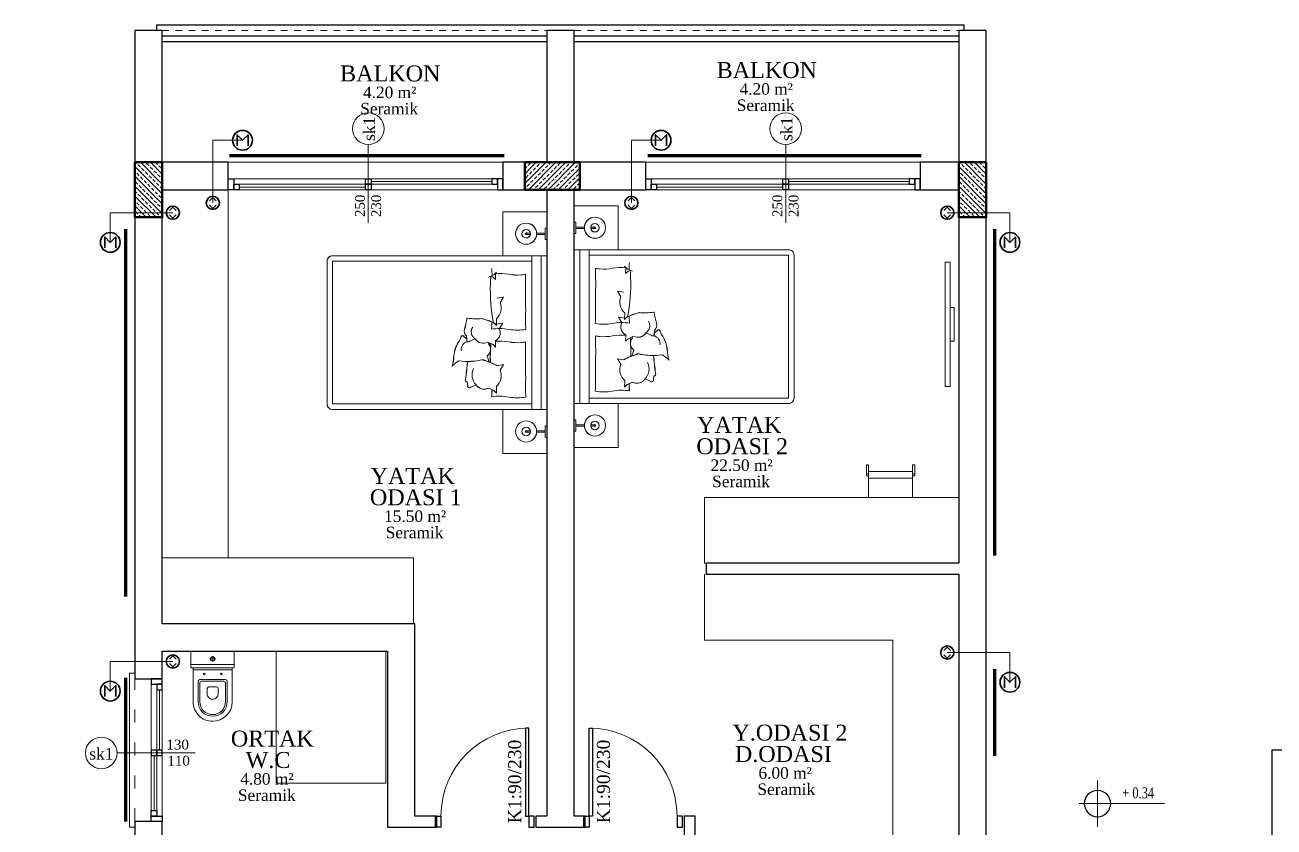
# Model space of a CAD drawing. Header units: centimetres. Extents: x 104975 to 122481, y -80380 to -76628.
# Drawn here: x 120426 to 121563, y -78575 to -77845 of the extents above; entities that cross this region are included whole.
import ezdxf
from ezdxf.enums import TextEntityAlignment as Align

# ---------------------------------------------------------------- set-up
doc = ezdxf.new("R2010")
doc.units = ezdxf.units.CM
doc.linetypes.add('ACAD_ISO03W100', pattern=[30, 12, -18])
doc.linetypes.add('KAPI ACILIS', pattern=[12, 6, -6])
for name, color, linetype, lineweight in [('000 DUVAR UPDATED', 30, 'Continuous', 35), ('00_DUVAR', 150, 'Continuous', 30), ('00_tefriş', 253, 'Continuous', 9), ('02 MERDIVEN IZDUSUM', 50, 'Continuous', 20), ('02 MERDIVEN KORKULUK', 30, 'Continuous', 25), ('02 MERDIVEN PLAN', 90, 'Continuous', 25), ('04 KA TAG', 171, 'Continuous', 18), ('04 PEN TAG', 71, 'Continuous', 18), ('04 pencere cam', 4, 'Continuous', 18), ('04 PENCERE DENIZLIK', 190, 'Continuous', 18), ('04 pencere kasa', 3, 'Continuous', 25), ('04 pencere plan', 2, 'Continuous', 18), ('7-Yazı-Ölçü(0.18)', 7, 'Continuous', 18), ('COLUMN4', 3, 'Continuous', 50), ('D_DOL', 42, 'Continuous', 15), ('OL', 30, 'Continuous', 15), ('tarama', 2, 'Continuous', 18), ('TEFRIS', 21, 'Continuous', 5), ('VK_PANJUR', 40, 'Continuous', 35), ('VK_PANJUR_HATTI', 40, 'Continuous', 18), ('YAZI', 7, 'Continuous', 20)]:
    doc.layers.add(name, color=color, linetype=linetype, lineweight=lineweight)
doc.layers.add('PL', color=1, linetype='Continuous')
doc.styles.get("Standard").update_dxf_attribs({"font": 'times.ttf'})

# ---------------------------------------------------------------- blocks, each defined once
blk = doc.blocks.new('oda ismi-flat-1-flat-2-flat-1')
at = {"layer": 'YAZI'}
for tag, height, p in [('ODAISMI', 25.9, (32.8, 3.2)), ('ODAISMI', 25.9, (32.8, -31.5)), ('METREKARE', 18.7, (32.6, -58.7)), ('MALZEME', 18.7, (34.4, -85.1))]:
    blk.add_attdef(tag, text='', height=height, dxfattribs=at).set_placement(p, align=Align.CENTER)
blk = doc.blocks.new('wc')
at = {"layer": '00_tefriş', "lineweight": 5}
for p, q in [((-56532.5, -36762.4), (-56532.5, -36801.9)), ((-56517.4, -36763.4), (-56517.4, -36800.9)), ((-56517.4, -36764.3), (-56486.6, -36764.3)), ((-56515.6, -36764.3), (-56515.6, -36799.8)), ((-56486.6, -36768.8), (-56505.3, -36768.9)), ((-56525.6, -36784.6), (-56525.6, -36779.6)), ((-56506.8, -36782.1), (-56506.8, -36770.4)), ((-56505.3, -36782.1), (-56505.3, -36771.9)), ((-56486.6, -36770.3), (-56503.8, -36770.4)), ((-56500.1, -36782.1), (-56500.1, -36778.6)), ((-56498.6, -36777.1), (-56493.9, -36777.1)), ((-56528.1, -36782.1), (-56523.1, -36782.1)), ((-56506.8, -36782.1), (-56506.8, -36793.8)), ((-56505.3, -36782.1), (-56505.3, -36792.3)), ((-56500.1, -36782.1), (-56500.1, -36785.6)), ((-56498.6, -36787.1), (-56493.9, -36787.1)), ((-56488.9, -36782.1), (-56488.9, -36782.1)), ((-56468.9, -36782.1), (-56468.9, -36782.1)), ((-56517.4, -36799.8), (-56486.6, -36799.8)), ((-56486.6, -36795.3), (-56505.3, -36795.3)), ((-56486.6, -36793.8), (-56503.8, -36793.8))]:
    blk.add_line(p, q, dxfattribs=at)
for points in [[(-56532.5, -36762.4), (-56520.4, -36762.4), (-56520.4, -36801.9), (-56532.5, -36801.9)], [(-56520.4, -36762.4), (-56518.4, -36762.4)], [(-56518.4, -36801.9), (-56520.4, -36801.9)]]:
    blk.add_lwpolyline(points, dxfattribs=at)
for centre, radius in [((-56525.6, -36782.1), 2), ((-56511.9, -36774.3), 0.75), ((-56511.9, -36789.8), 0.75)]:
    blk.add_circle(centre, radius, dxfattribs=at)
for centre, radius, start, end in [((-56518.4, -36763.4), 1, 0, 90), ((-56505.3, -36770.4), 1.5, 90.0318, 180), ((-56486.6, -36782.1), 17.8, 0, 90), ((-56486.6, -36782.1), 13.2, 44.9852, 90.0601), ((-56503.8, -36771.9), 1.5, 90.0318, 180), ((-56498.6, -36778.6), 1.5, 90, 180), ((-56493.9, -36782.1), 5, 0, 90), ((-56486.6, -36782.1), 11.7, 44.9852, 90.0601), ((-56486.6, -36782.1), 11.7, 359.9386, 44.9852), ((-56486.6, -36782.1), 13.2, 359.9386, 44.9852), ((-56498.6, -36785.6), 1.5, 180, 270), ((-56493.9, -36782.1), 5, 270, 0), ((-56486.6, -36782.1), 17.8, 270, 0), ((-56486.6, -36782.1), 11.7, 269.9399, 315.0148), ((-56486.6, -36782.1), 13.2, 269.9399, 315.0148), ((-56486.6, -36782.1), 11.7, 315.0148, 0.0614), ((-56486.6, -36782.1), 13.2, 315.0148, 0.0614), ((-56518.4, -36800.9), 1, 270, 0), ((-56505.3, -36793.8), 1.5, 180, 269.9682), ((-56503.8, -36792.3), 1.5, 180, 269.9682)]:
    blk.add_arc(centre, radius, start, end, dxfattribs=at)
blk = doc.blocks.new('fdssddsfgdgffdss')
at = {"layer": 'D_DOL'}
for p, q in [((57430.7, -22199.9), (57430.7, -22381.3)), ((57435.7, -22194.9), (57565.7, -22194.9)), ((57435.7, -22199.9), (57565.7, -22199.9)), ((57435.7, -22199.9), (57435.7, -22381.3)), ((57565.7, -22199.9), (57565.7, -22381.3)), ((57570.7, -22199.9), (57570.7, -22381.3)), ((57508.3, -22315.4), (57505.2, -22316.6)), ((57503.8, -22321.7), (57507.1, -22322.1)), ((57504.5, -22319.6), (57506.3, -22322)), ((57508.6, -22324.8), (57506.4, -22329.8)), ((57545.5, -22322.5), (57548.8, -22322.9)), ((57550.3, -22325.7), (57548.2, -22330.6)), ((57509.5, -22341), (57511.7, -22346)), ((57522, -22340.6), (57527.7, -22342.5)), ((57527.7, -22342.5), (57525.3, -22337)), ((57448, -22346.8), (57445.7, -22349.2)), ((57450.3, -22341.9), (57448, -22346.8)), ((57492.2, -22354.8), (57493.1, -22349)), ((57497.2, -22351.5), (57492.2, -22354.8)), ((57514, -22348.3), (57508.1, -22348.1)), ((57510, -22342.3), (57510.9, -22342)), ((57511.7, -22346), (57514, -22348.3)), ((57529.9, -22355.6), (57530.9, -22349.8)), ((57535, -22352.4), (57529.9, -22355.6)), ((57555.8, -22349.2), (57549.8, -22349)), ((57551.2, -22341.9), (57553.4, -22346.8)), ((57553.4, -22346.8), (57555.8, -22349.2)), ((57430.7, -22354.9), (57390.7, -22354.9)), ((57390.7, -22354.9), (57390.7, -22394.9)), ((57430.7, -22354.9), (57430.7, -22394.9)), ((57430.7, -22394.9), (57430.7, -22354.9)), ((57570.7, -22354.9), (57570.7, -22394.9)), ((57570.7, -22394.9), (57570.7, -22354.9)), ((57570.7, -22354.9), (57610.7, -22354.9)), ((57610.7, -22354.9), (57610.7, -22394.9)), ((57410.1, -22379.9), (57410.1, -22376.6)), ((57410.1, -22393.5), (57410.1, -22385.7)), ((57411.3, -22379.9), (57411.3, -22376.6)), ((57411.3, -22393.5), (57411.3, -22385.7)), ((57430.7, -22381.3), (57430.7, -22389.9)), ((57570.7, -22381.3), (57430.7, -22381.3)), ((57430.7, -22389.9), (57430.7, -22381.3)), ((57570.7, -22381.3), (57570.7, -22389.9)), ((57570.7, -22389.9), (57570.7, -22381.3)), ((57590.1, -22379.9), (57590.1, -22376.6)), ((57590.1, -22393.5), (57590.1, -22385.7)), ((57591.3, -22379.9), (57591.3, -22376.6)), ((57591.3, -22393.5), (57591.3, -22385.7)), ((57390.7, -22394.9), (57430.7, -22394.9)), ((57405.6, -22393.5), (57415.9, -22393.5)), ((57405.6, -22393.5), (57405.6, -22394.9)), ((57405.6, -22394.9), (57415.9, -22394.9)), ((57415.9, -22393.5), (57415.9, -22394.9)), ((57430.7, -22389.9), (57570.7, -22389.9)), ((57610.7, -22394.9), (57570.7, -22394.9)), ((57595.9, -22393.5), (57585.6, -22393.5)), ((57585.6, -22393.5), (57585.6, -22394.9)), ((57595.9, -22394.9), (57585.6, -22394.9)), ((57595.9, -22393.5), (57595.9, -22394.9))]:
    blk.add_line(p, q, dxfattribs=at)
for points in [[(57565.7, -22381.3), (57570.7, -22381.3), (57570.7, -22354.9), (57570.7, -22199.9, 0.414214), (57565.7, -22194.9), (57435.7, -22194.9, 0.414214), (57430.7, -22199.9), (57430.7, -22381.3), (57435.7, -22381.3), (57435.7, -22199.9), (57565.7, -22199.9)], [(57506.4, -22329.8, -0.392918), (57509.5, -22341), (57510, -22342.3), (57510.9, -22342, 0.137143), (57514.6, -22343.7, -0.004907), (57517.6, -22343.6, 0.181605), (57522, -22340.6), (57527.5, -22342.4, -0.009582), (57526.8, -22340.4), (57525.3, -22337, 0.102673), (57526.3, -22315, -0.086663), (57531.3, -22308.8, -0.074176), (57521.8, -22310.3, 0.12918), (57508.3, -22315.4), (57505.2, -22316.6, 0.901035), (57504.5, -22319.6), (57506.3, -22322), (57507.1, -22322.1, -0.901035), (57508.6, -22324.8)], [(57493.1, -22349), (57492.2, -22354.8), (57497.2, -22351.5, 0.17513), (57502.4, -22352.4, 0.243964), (57508.1, -22348.1), (57508.6, -22348.1), (57514, -22348.3), (57511.7, -22346), (57510.8, -22344), (57510, -22342.3), (57509.5, -22341, 0.392918), (57506.4, -22329.8), (57508.6, -22324.8, 0.901035), (57507.1, -22322.1), (57503.8, -22321.7, 0.287202), (57497.5, -22320.1, -0.022841), (57487.8, -22322.2, 0.006283), (57487.5, -22322.7, -0.061637), (57488, -22336, 0.064503)], [(57526.8, -22340.4), (57527.7, -22342.5), (57527.5, -22342.4, 0.005935), (57527.9, -22343.6, 0.03169), (57530.9, -22349.8), (57529.9, -22355.6), (57535, -22352.4, 0.326756), (57549.8, -22349), (57555.8, -22349.2), (57553.4, -22346.8), (57552.7, -22345.1), (57551.2, -22341.9, 0.038076), (57551.7, -22340.7, 0.349611), (57548.2, -22330.6), (57550.3, -22325.7, 0.901035), (57548.8, -22322.9), (57545.5, -22322.5, 0.678372), (57543.2, -22321, -0.010137), (57526.9, -22322.8, -0.061385), (57525.5, -22336, 0.021337)], [(57517.6, -22343.6, -0.016501), (57527.9, -22343.6, -0.005935), (57527.5, -22342.4), (57522, -22340.6, -0.181605)], [(57509.8, -22371.5, -0.023883), (57509.2, -22375.6, -0.002137), (57514.8, -22375.5, -0.01041), (57542.1, -22375.7, -0.040169), (57559.4, -22375.9, 0.090908), (57559.4, -22360.3, -0.089245), (57559.2, -22344.6, -0.019198), (57552.7, -22345.1), (57553.4, -22346.8), (57555.8, -22349.2), (57549.8, -22349, -0.326756), (57535, -22352.4), (57529.9, -22355.6), (57530.9, -22349.8, -0.03169), (57527.9, -22343.6, 0.016501), (57517.6, -22343.6, -0.102864), (57514.6, -22343.7, 0.005985), (57510.8, -22344), (57511.7, -22346), (57514, -22348.3), (57508.6, -22348.1, 0.067694), (57509.1, -22360.1, -0.066607)], [(57509.8, -22371.5, -0.023883), (57509.2, -22375.6, -0.002137), (57514.8, -22375.5, -0.01041), (57542.1, -22375.7, -0.040169), (57559.4, -22375.9, 0.090908), (57559.4, -22360.3, -0.089245), (57559.2, -22344.6, -0.019198), (57552.7, -22345.1), (57553.4, -22346.8), (57555.8, -22349.2), (57549.8, -22349, -0.326756), (57535, -22352.4), (57529.9, -22355.6), (57530.9, -22349.8, -0.03169), (57527.9, -22343.6, 0.016501), (57517.6, -22343.6, -0.102864), (57514.6, -22343.7, 0.005985), (57510.8, -22344), (57511.7, -22346), (57514, -22348.3), (57508.6, -22348.1, 0.067694), (57509.1, -22360.1, -0.066607)], [(57510.8, -22344, -0.005985), (57514.6, -22343.7, -0.137143), (57510.9, -22342), (57510, -22342.3)], [(57430.7, -22394.9), (57415.9, -22394.9), (57415.9, -22393.5), (57411.3, -22393.5), (57411.3, -22385.7, 0.396737), (57420.3, -22376.1, 1), (57401.1, -22376.1, 0.396737), (57410.1, -22385.7), (57410.1, -22393.5), (57405.6, -22393.5), (57405.6, -22394.9), (57390.7, -22394.9), (57390.7, -22354.9), (57430.7, -22354.9)], [(57570.7, -22394.9), (57585.6, -22394.9), (57585.6, -22393.5), (57590.1, -22393.5), (57590.1, -22385.7, -0.396737), (57581.1, -22376.1, -1), (57600.3, -22376.1, -0.396737), (57591.3, -22385.7), (57591.3, -22393.5), (57595.9, -22393.5), (57595.9, -22394.9), (57610.7, -22394.9), (57610.7, -22354.9), (57570.7, -22354.9)], [(57420.3, -22376.1, -0.396737), (57411.3, -22385.7, -0.431909), (57401.1, -22376.1, -1)], [(57414.6, -22376.1, -0.37077), (57411.3, -22379.9), (57411.3, -22376.6, 0.182676), (57411.5, -22376.1, 1), (57410, -22376.1, 0.182676), (57410.1, -22376.6), (57410.1, -22379.9, -0.37077), (57406.9, -22376.1, -1)], [(57406.9, -22376.1, 1), (57414.6, -22376.1, 1)], [(57410, -22376.1, 1), (57411.5, -22376.1, 1)], [(57581.1, -22376.1, 0.396737), (57590.1, -22385.7, 0.431909), (57600.3, -22376.1, 1)], [(57586.9, -22376.1, 0.37077), (57590.1, -22379.9), (57590.1, -22376.6, -0.182676), (57590, -22376.1, -1), (57591.5, -22376.1, -0.182676), (57591.3, -22376.6), (57591.3, -22379.9, 0.37077), (57594.6, -22376.1, 1)], [(57594.6, -22376.1, -1), (57586.9, -22376.1, -1)], [(57591.5, -22376.1, -1), (57590, -22376.1, -1)]]:
    blk.add_lwpolyline(points, format="xyb", close=True, dxfattribs=at)
for points in [[(57491.8, -22346.4, 0.05741), (57456.1, -22343.6, -0.102864), (57453, -22343.7, 0.005985), (57449.3, -22344), (57450.2, -22346), (57452.5, -22348.3), (57447.1, -22348.1, 0.067694), (57447.6, -22360.1, -0.066607), (57448.2, -22371.5, -0.023883), (57447.7, -22375.6, -0.002137), (57453.3, -22375.5, -0.01041), (57480.6, -22375.7, -0.040169), (57497.8, -22375.9, 0.090908), (57497.8, -22360.3, -0.089245), (57497.7, -22344.6, -0.019198), (57491.2, -22345.1), (57491.9, -22346.8), (57494.2, -22349.2), (57488.3, -22349, -0.326756), (57473.5, -22352.4), (57468.4, -22355.6), (57469.4, -22349.8)], [(57491.8, -22346.4, 0.05741), (57456.1, -22343.6, -0.102864), (57453, -22343.7, 0.005985), (57449.3, -22344), (57450.2, -22346), (57452.5, -22348.3), (57447.1, -22348.1, 0.067694), (57447.6, -22360.1, -0.066607), (57448.2, -22371.5, -0.023883), (57447.7, -22375.6, -0.002137), (57453.3, -22375.5, -0.01041), (57480.6, -22375.7, -0.040169), (57497.8, -22375.9, 0.090908), (57497.8, -22360.3, -0.089245), (57497.7, -22344.6, -0.019198), (57491.2, -22345.1), (57491.9, -22346.8), (57494.2, -22349.2), (57488.3, -22349, -0.326756), (57473.5, -22352.4), (57468.4, -22355.6)]]:
    blk.add_lwpolyline(points, format="xyb", dxfattribs=at)
for points in [[(57430.7, -22389.9), (57570.7, -22389.9), (57570.7, -22381.3), (57430.7, -22381.3)], [(57430.7, -22394.9), (57570.7, -22394.9), (57570.7, -22389.9), (57430.7, -22389.9)]]:
    blk.add_lwpolyline(points, close=True, dxfattribs=at)
at = {"layer": 'D_DOL', "linetype": 'Continuous', "ltscale": 0.7}
blk.add_lwpolyline([(57570.7, -22394.9), (57430.7, -22394.9), (57430.7, -22389.9), (57570.7, -22389.9)], close=True, dxfattribs=at)
at = {"layer": 'D_DOL'}
for centre, radius in [((57410.7, -22376.1), 9.6), ((57410.7, -22376.1), 3.84), ((57410.7, -22376.1), 0.768), ((57590.7, -22376.1), 9.6), ((57590.7, -22376.1), 3.84), ((57590.7, -22376.1), 0.768)]:
    blk.add_circle(centre, radius, dxfattribs=at)
for centre, radius, start, end in [((57435.7, -22199.9), 5, 90, 180), ((57565.7, -22199.9), 5, 0, 90), ((57505, -22318.2), 1.58, 82.5727, 250.6526), ((57524.7, -22338.4), 28.3, 95.9749, 125.4178), ((57516.3, -22324.3), 7.46, 81.8936, 166.6902), ((57521.7, -22277.5), 32.7, 270.1013, 287.0702), ((57472.8, -22323.7), 54.2, 345.7162, 9.1649), ((57546.6, -22326.4), 23.3, 130.9609, 150.7731), ((57470.1, -22215.3), 108.4, 279.3886, 284.6224), ((57500, -22333.7), 7.53, 31.5495, 124.3433), ((57499.4, -22325.9), 6.09, 44.4301, 108.5269), ((57501.9, -22337), 8.57, 332.1866, 57.9895), ((57507.7, -22323.5), 1.58, 304.0071, 112.0869), ((57490.2, -21920.2), 404.2, 275.211, 277.5342), ((57539.2, -22339.9), 13, 46.2061, 116.1373), ((57544.1, -22322.2), 1.47, 348.174, 124.7815), ((57549.4, -22324.4), 1.58, 304.0071, 112.0869), ((57540.6, -22322.7), 54.2, 194.1808, 208.9434), ((57515.8, -22336.3), 7.54, 229.6098, 325.5098), ((57578.3, -22323.6), 54.2, 193.2377, 208.9434), ((57535.9, -22829.9), 489.7, 91.0714, 91.0725), ((57543.6, -22337.9), 8.57, 332.1866, 57.9895), ((57451.6, -22259.5), 85.7, 263.7463, 268.1455), ((57501.1, -22344.8), 7.74, 240.1565, 334.7315), ((57552.8, -22352.1), 44.4, 174.8952, 190.3858), ((57523.2, -22499.8), 156.3, 88.248, 94.5257), ((57540.1, -22340.5), 12.9, 246.7385, 319.119), ((57549.9, -22259.5), 85.7, 271.8545, 276.2537), ((57405.3, -22368.1), 43.1, 355.4593, 10.7019), ((57466.8, -22368.1), 43.1, 355.4593, 10.7019)]:
    blk.add_arc(centre, radius, start, end, dxfattribs=at)
blk = doc.blocks.new('VK_motor')
blk.add_lwpolyline([(-5, -5), (-5, 5), (0, 0), (5, 5), (5, -5)])
blk.add_circle((0, 0), 9)
blk = doc.blocks.new('VK_updown')
for points in [[(-3, 2), (0, 5), (3, 2)], [(-3, -2), (0, -5), (3, -2)]]:
    blk.add_lwpolyline(points)
blk.add_circle((0, 0), 6)

msp = doc.modelspace()

# ---------------------------------------------------------------- hatches: boundary and pattern name
at = {"layer": 'tarama'}
h = msp.add_hatch(dxfattribs=at)
h.set_pattern_fill('ANSI33', color=256, angle=450)
h.set_pattern_definition([(135, (186051.2175, -156457.2554), (-4.49012806, -4.49012806), []), (135, (186051.2175, -156452.765), (-4.49012806, -4.49012806), [3.175, -1.5875])])
h.paths.add_polyline_path([(120551.217, -77970), (120526.217, -77970), (120526.217, -78020), (120551.217, -78020)])
h = msp.add_hatch(dxfattribs=at)
h.set_pattern_fill('ANSI33', color=256, angle=360)
h.set_pattern_definition([(45, (42443.962, -143495), (-4.49012806, 4.49012806), []), (45, (42448.452, -143495), (-4.49012806, 4.49012806), [3.175, -1.5875])])
h.paths.add_polyline_path([(120931.217, -77995), (120931.217, -77970), (120881.217, -77970), (120881.217, -77995)])
h = msp.add_hatch(dxfattribs=at)
h.set_pattern_fill('ANSI33', color=256, angle=450)
h.set_pattern_definition([(135, (186801.2175, -156457.2554), (-4.49012806, -4.49012806), []), (135, (186801.2175, -156452.765), (-4.49012806, -4.49012806), [3.175, -1.5875])])
h.paths.add_polyline_path([(121301.217, -77970), (121276.217, -77970), (121276.217, -78020), (121301.217, -78020)])

# ---------------------------------------------------------------- linework, layer by layer
at = {"layer": '00_DUVAR'}
for points in [[(120526.217, -77850), (120526.217, -78440), (120551.217, -78440), (120551.217, -78415), (120756.217, -78415), (120756.217, -78575), (120801.217, -78575), (120801.217, -78565), (120781.217, -78565), (120781.217, -78390), (120551.217, -78390), (120551.217, -77995), (120611.217, -77995), (120611.217, -77970), (120551.217, -77970), (120551.217, -77850)], [(120901.217, -77970), (120861.217, -77970), (120861.217, -77995), (120901.217, -77995), (120901.217, -78565), (120891.217, -78565), (120891.217, -78575), (120936.217, -78575), (120936.217, -78565), (120926.217, -78565), (120926.217, -77995), (120991.217, -77995), (120991.217, -77970), (120926.217, -77970), (120926.217, -77850), (120901.217, -77850)], [(121301.217, -77850), (121276.217, -77850), (121276.217, -77970), (121241.217, -77970), (121241.217, -77995), (121276.217, -77995), (121276.217, -78335), (121046.217, -78335), (121046.217, -78345), (121276.217, -78345), (121276.217, -78655), (121036.217, -78655), (121036.217, -78565), (121026.217, -78565), (121026.217, -78680), (121341.217, -78680), (121341.217, -78655), (121301.217, -78655)], [(121596.217, -78655), (121596.217, -78505), (121561.217, -78505), (121561.217, -78655), (121541.217, -78655), (121541.217, -78680), (121561.217, -78680), (121561.217, -78690), (121586.217, -78690), (121586.217, -78680), (121691.217, -78680), (121691.217, -78655)], [(120451.217, -78745.015), (120451.217, -78680), (120771.217, -78680), (120771.217, -78775), (120781.217, -78775), (120781.217, -78655), (120551.217, -78655), (120551.217, -78570), (120526.217, -78570), (120526.217, -78655), (120426.217, -78655), (120426.217, -78745.015)]]:
    msp.add_lwpolyline(points, close=True, dxfattribs=at)
at = {"layer": '00_tefriş'}
for p, q in [((121263.919, -78060.755), (121263.919, -78174.155)), ((121268.329, -78060.755), (121263.919, -78060.755)), ((121268.329, -78132.877), (121268.329, -78060.755)), ((121268.329, -78102.033), (121268.329, -78132.877)), ((121268.329, -78102.033), (121268.329, -78132.877)), ((121272.158, -78102.033), (121268.329, -78102.033)), ((121272.158, -78132.877), (121272.158, -78102.033)), ((121268.329, -78132.877), (121272.158, -78132.877)), ((121268.329, -78174.155), (121268.329, -78132.877)), ((121263.919, -78174.155), (121268.329, -78174.155))]:
    msp.add_line(p, q, dxfattribs=at)
for points in [[(120611.217, -77995), (120611.217, -78330.109)], [(120779.824, -78390.109), (120779.824, -78330.109), (120551.217, -78330.109)], [(121044.824, -78345), (121044.824, -78405), (121216.217, -78405), (121216.217, -78595.015), (121036.217, -78595.015)]]:
    msp.add_lwpolyline(points, dxfattribs=at)
msp.add_lwpolyline([(120654.824, -78535.109), (120754.824, -78535.109), (120754.824, -78415.109), (120654.824, -78415.109)], close=True, dxfattribs=at)
at = {"layer": '02 MERDIVEN IZDUSUM', "linetype": 'KAPI ACILIS'}
for points in [[(120551.217, -77850), (120901.217, -77850)], [(120926.217, -77850), (121276.217, -77850)]]:
    msp.add_lwpolyline(points, dxfattribs=at)
at = {"layer": '02 MERDIVEN KORKULUK'}
for points in [[(120551.217, -77855), (120901.217, -77855)], [(120926.217, -77855), (121276.217, -77855)], [(120551.217, -77860), (120901.217, -77860)], [(120926.217, -77860), (121276.217, -77860)]]:
    msp.add_lwpolyline(points, dxfattribs=at)
at = {"layer": '02 MERDIVEN PLAN'}
for points in [[(120546.217, -77845), (121281.217, -77845)], [(120546.217, -77850), (120546.217, -77845)], [(121281.217, -77850), (121281.217, -77845)]]:
    msp.add_lwpolyline(points, dxfattribs=at)
at = {"layer": '04 PEN TAG'}
for p, q in [((120738.717, -77953.768), (120738.717, -78025.015)), ((121118.717, -77953.768), (121118.717, -78025.015)), ((120509.986, -78507.547), (120581.232, -78507.547))]:
    msp.add_line(p, q, dxfattribs=at)
for centre in [(120738.717, -77939.392), (121118.717, -77939.392), (120495.609, -78507.547)]:
    msp.add_circle(centre, 14.377, dxfattribs=at)
at = {"layer": '04 pencere cam'}
for p, q in [((120621.217, -77992.5), (120736.217, -77992.5)), ((120741.217, -77987.5), (120851.217, -77987.5)), ((121001.217, -77992.5), (121116.217, -77992.5)), ((121121.217, -77987.5), (121231.217, -77987.5)), ((120548.717, -78450.093), (120548.717, -78505.047)), ((120543.717, -78510.047), (120543.717, -78560))]:
    msp.add_line(p, q, dxfattribs=at)
at = {"layer": '04 PENCERE DENIZLIK'}
for p, q in [((120861.217, -77970.015), (120611.217, -77970.015)), ((121241.217, -77970.015), (120991.217, -77970.015))]:
    msp.add_line(p, q, dxfattribs=at)
at = {"layer": '04 PENCERE DENIZLIK', "linetype": 'ACAD_ISO03W100'}
msp.add_line((120526.233, -78570), (120526.233, -78440.093), dxfattribs=at)
at = {"layer": '04 PENCERE DENIZLIK'}
msp.add_lwpolyline([(120526.233, -78435.093), (120521.233, -78435.093), (120521.233, -78570), (120521.233, -78575), (120526.233, -78575)], dxfattribs=at)
at = {"layer": '04 pencere kasa'}
for points in [[(120616.217, -77985), (120616.217, -77995), (120611.217, -77995), (120611.217, -77985)], [(120621.217, -77990), (120621.217, -77995), (120616.217, -77995), (120616.217, -77990)], [(120621.217, -77990), (120621.217, -77995), (120616.217, -77995), (120616.217, -77990)], [(120741.217, -77985), (120741.217, -77990), (120736.217, -77990), (120736.217, -77985)], [(120741.217, -77990), (120741.217, -77995), (120736.217, -77995), (120736.217, -77990)], [(120851.217, -77985), (120851.217, -77990), (120856.217, -77990), (120856.217, -77985)], [(120856.217, -77985), (120856.217, -77995), (120861.217, -77995), (120861.217, -77985)], [(120996.217, -77985), (120996.217, -77995), (120991.217, -77995), (120991.217, -77985)], [(121001.217, -77990), (121001.217, -77995), (120996.217, -77995), (120996.217, -77990)], [(121001.217, -77990), (121001.217, -77995), (120996.217, -77995), (120996.217, -77990)], [(121121.217, -77985), (121121.217, -77990), (121116.217, -77990), (121116.217, -77985)], [(121121.217, -77990), (121121.217, -77995), (121116.217, -77995), (121116.217, -77990)], [(121231.217, -77985), (121231.217, -77990), (121236.217, -77990), (121236.217, -77985)], [(121236.217, -77985), (121236.217, -77995), (121241.217, -77995), (121241.217, -77985)], [(120541.217, -78445.093), (120551.217, -78445.093), (120551.217, -78440.093), (120541.217, -78440.093)], [(120546.217, -78450.093), (120551.217, -78450.093), (120551.217, -78445.093), (120546.217, -78445.093)], [(120546.217, -78450.093), (120551.217, -78450.093), (120551.217, -78445.093), (120546.217, -78445.093)], [(120881.824, -78485.015), (120881.824, -78565.015), (120884.824, -78565.015), (120884.824, -78485.015)], [(120942.824, -78485.015), (120942.824, -78565.015), (120939.824, -78565.015), (120939.824, -78485.015)], [(120541.217, -78510.047), (120546.217, -78510.047), (120546.217, -78505.047), (120541.217, -78505.047)], [(120546.217, -78510.047), (120551.217, -78510.047), (120551.217, -78505.047), (120546.217, -78505.047)], [(120541.217, -78560), (120546.217, -78560), (120546.217, -78565), (120541.217, -78565)], [(120541.217, -78565), (120551.217, -78565), (120551.217, -78570), (120541.217, -78570)], [(120804.824, -78565.015), (120804.824, -78575.015), (120799.824, -78575.015), (120799.824, -78565.015)], [(120884.824, -78565.015), (120884.824, -78575.015), (120889.824, -78575.015), (120889.824, -78565.015)], [(120939.824, -78565.015), (120939.824, -78575.015), (120934.824, -78575.015), (120934.824, -78565.015)], [(121019.824, -78565.015), (121019.824, -78575.015), (121024.824, -78575.015), (121024.824, -78565.015)]]:
    msp.add_lwpolyline(points, close=True, dxfattribs=at)
at = {"layer": '04 pencere plan'}
for p, q in [((120611.217, -77985), (120861.217, -77985)), ((120611.217, -77995), (120861.217, -77995)), ((120621.217, -77990), (120851.217, -77990)), ((120991.217, -77985), (121241.217, -77985)), ((120991.217, -77995), (121241.217, -77995)), ((121001.217, -77990), (121231.217, -77990)), ((120541.217, -78440.093), (120541.217, -78570)), ((120546.217, -78450.093), (120546.217, -78560)), ((120551.217, -78440.093), (120551.217, -78570))]:
    msp.add_line(p, q, dxfattribs=at)
for centre, start, end in [((120884.824, -78565.015), 90, 180), ((120939.824, -78565.015), 0, 90)]:
    msp.add_arc(centre, 80, start, end, dxfattribs=at)
at = {"layer": 'COLUMN4', "color": 6}
for points in [[(120551.217, -77970), (120526.217, -77970), (120526.217, -78020), (120551.217, -78020)], [(120931.217, -77995), (120931.217, -77970), (120881.217, -77970), (120881.217, -77995)], [(121301.217, -77970), (121276.217, -77970), (121276.217, -78020), (121301.217, -78020)]]:
    msp.add_lwpolyline(points, close=True, dxfattribs=at)
at = {"layer": 'D_DOL', "lineweight": 20}
for p, q in [((121192.116, -78255.432), (121192.116, -78245.475)), ((121194.116, -78245.475), (121194.116, -78251.432)), ((121234.116, -78245.475), (121234.116, -78251.432)), ((121192.116, -78253.432), (121194.116, -78253.432)), ((121194.116, -78255.432), (121192.116, -78255.432)), ((121194.116, -78275), (121194.116, -78251.432)), ((121194.116, -78251.432), (121234.116, -78251.432)), ((121194.116, -78253.432), (121194.116, -78255.432)), ((121236.116, -78253.432), (121234.116, -78253.432)), ((121234.116, -78253.432), (121234.116, -78255.432)), ((121234.116, -78255.432), (121236.116, -78255.432)), ((121234.116, -78257.432), (121194.116, -78257.432))]:
    msp.add_line(p, q, dxfattribs=at)
at = {"layer": 'D_DOL'}
for points in [[(121194.116, -78245.475), (121192.116, -78245.475), (121192.116, -78253.432), (121194.116, -78253.432), (121194.116, -78251.432)], [(121234.116, -78245.475), (121236.116, -78245.475), (121236.116, -78253.432), (121234.116, -78253.432), (121234.116, -78251.432)], [(121194.116, -78253.432), (121192.116, -78253.432), (121192.116, -78255.432), (121194.116, -78255.432)], [(121234.116, -78251.432), (121194.116, -78251.432), (121194.116, -78253.432), (121194.116, -78253.432), (121194.116, -78255.432), (121194.116, -78257.432), (121234.116, -78257.432)], [(121234.116, -78253.432), (121236.116, -78253.432), (121236.116, -78255.432), (121234.116, -78255.432)], [(121234.116, -78257.432), (121194.116, -78257.432), (121194.116, -78275), (121234.116, -78275)]]:
    msp.add_lwpolyline(points, close=True, dxfattribs=at)
at = {"layer": 'OL', "linetype": 'Continuous'}
msp.add_line((121385.702, -78553.723), (121463.589, -78553.723), dxfattribs=at)
msp.add_lwpolyline([(121402.502, -78532.611), (121402.502, -78574.846)], dxfattribs=at)
msp.add_circle((121402.502, -78553.723), 12, dxfattribs=at)
at = {"layer": 'PL'}
for start, end in [(0, 180), (180, 0)]:
    msp.add_arc((121402.502, -78553.723), 12, start, end, dxfattribs=at)
at = {"layer": 'TEFRIS'}
msp.add_lwpolyline([(121276.217, -78275), (121276.217, -78335), (121044.824, -78335), (121044.824, -78275)], close=True, dxfattribs=at)
at = {"layer": 'VK_PANJUR', "lineweight": 70}
for p, q in [((120612.234, -77963.948), (120862.462, -77963.948)), ((120993.226, -77963.948), (121241.84, -77963.948)), ((120517.858, -78030.88), (120517.858, -78365.055)), ((121308.771, -78030.88), (121308.771, -78327.924)), ((121308.771, -78431.244), (121308.771, -78510.349)), ((120517.858, -78439.316), (120517.858, -78570.081))]:
    msp.add_line(p, q, dxfattribs=at)
at = {"layer": 'VK_PANJUR_HATTI'}
for points in [[(120597.234, -78006.948), (120597.234, -77949.948), (120624.234, -77949.948)], [(120978.226, -78006.948), (120978.226, -77949.948), (121005.226, -77949.948)], [(120560.858, -78015.88), (120503.858, -78015.88), (120503.858, -78042.88)], [(121265.771, -78015.88), (121322.771, -78015.88), (121322.771, -78042.88)], [(121265.771, -78416.244), (121322.771, -78416.244), (121322.771, -78443.244)], [(120560.858, -78424.316), (120503.858, -78424.316), (120503.858, -78451.316)]]:
    msp.add_lwpolyline(points, dxfattribs=at)

# ---------------------------------------------------------------- block references
at = {"layer": '000 DUVAR UPDATED'}
ref = msp.add_blockref('oda ismi-flat-1-flat-2-flat-1', (120739.729, -77878.705), dxfattribs=dict(at, xscale=0.5599999999999999, yscale=0.5599999999999999, zscale=0.5599999999999999))
ref.add_attrib('METREKARE', '4.20 m²', dxfattribs={"layer": 'YAZI', "height": 10.4509}).set_placement((120758.195, -77911.571), align=Align.CENTER)
ref.add_attrib('MALZEME', 'Seramik', dxfattribs={"layer": 'YAZI', "height": 10.4509}).set_placement((120757.696, -77926.37), align=Align.CENTER)
ref.add_attrib('ODAISMI', 'BALKON', dxfattribs={"layer": 'YAZI', "height": 14.5152}).set_placement((120758.743, -77896.353), align=Align.CENTER)
ref = msp.add_blockref('oda ismi-flat-1-flat-2-flat-1', (121082.484, -77875.615), dxfattribs=dict(at, xscale=0.5599999999999999, yscale=0.5599999999999999, zscale=0.5599999999999999))
ref.add_attrib('METREKARE', '4.20 m²', dxfattribs={"layer": 'YAZI', "height": 10.4509}).set_placement((121100.949, -77908.48), align=Align.CENTER)
ref.add_attrib('MALZEME', 'Seramik', dxfattribs={"layer": 'YAZI', "height": 10.4509}).set_placement((121100.45, -77923.279), align=Align.CENTER)
ref.add_attrib('ODAISMI', 'BALKON', dxfattribs={"layer": 'YAZI', "height": 14.5152}).set_placement((121101.497, -77893.263), align=Align.CENTER)
ref = msp.add_blockref('oda ismi-flat-1-flat-2-flat-1', (121060.078, -78218.047), dxfattribs=dict(at, xscale=0.5599999999999999, yscale=0.5599999999999999, zscale=0.5599999999999999))
ref.add_attrib('METREKARE', '22.50 m²', dxfattribs={"layer": 'YAZI', "height": 10.4509}).set_placement((121078.543, -78250.913), align=Align.CENTER)
ref.add_attrib('MALZEME', 'Seramik', dxfattribs={"layer": 'YAZI', "height": 10.4509}).set_placement((121078.044, -78265.712), align=Align.CENTER)
ref.add_attrib('ODAISMI', 'ODASI 2', dxfattribs={"layer": 'YAZI', "height": 14.5152}).set_placement((121079.091, -78235.695), align=Align.CENTER)
ref.add_attrib('ODAISMI', 'YATAK', dxfattribs={"layer": 'YAZI', "height": 14.5152}).set_placement((121076.378, -78216.236), align=Align.CENTER)
ref = msp.add_blockref('oda ismi-flat-1-flat-2-flat-1', (120762.874, -78264.505), dxfattribs=dict(at, xscale=0.5599999999999999, yscale=0.5599999999999999, zscale=0.5599999999999999))
ref.add_attrib('METREKARE', '15.50 m²', dxfattribs={"layer": 'YAZI', "height": 10.4509}).set_placement((120781.34, -78297.37), align=Align.CENTER)
ref.add_attrib('MALZEME', 'Seramik', dxfattribs={"layer": 'YAZI', "height": 10.4509}).set_placement((120780.841, -78312.169), align=Align.CENTER)
ref.add_attrib('ODAISMI', 'ODASI 1', dxfattribs={"layer": 'YAZI', "height": 14.5152}).set_placement((120781.888, -78282.153), align=Align.CENTER)
ref.add_attrib('ODAISMI', 'YATAK', dxfattribs={"layer": 'YAZI', "height": 14.5152}).set_placement((120779.175, -78262.693), align=Align.CENTER)
ref = msp.add_blockref('oda ismi-flat-1-flat-2-flat-1', (121138.154, -78498.18), dxfattribs=dict(at, xscale=-0.5599999999999999, yscale=0.5599999999999999, zscale=0.5599999999999999))
ref.add_attrib('METREKARE', '6.00 m²', dxfattribs={"layer": 'YAZI', "height": 10.4509}).set_placement((121118.174, -78531.045), align=Align.CENTER)
ref.add_attrib('MALZEME', 'Seramik', dxfattribs={"layer": 'YAZI', "height": 10.4509}).set_placement((121119.223, -78545.845), align=Align.CENTER)
ref.add_attrib('ODAISMI', 'D.ODASI ', dxfattribs={"layer": 'YAZI', "height": 14.5152}).set_placement((121119.298, -78515.828), align=Align.CENTER)
ref.add_attrib('ODAISMI', 'Y.ODASI 2', dxfattribs={"layer": 'YAZI', "height": 14.5152}).set_placement((121122.544, -78496.369), align=Align.CENTER)
ref = msp.add_blockref('oda ismi-flat-1-flat-2-flat-1', (120665.248, -78503.605), dxfattribs=dict(at, xscale=-0.5599999999999999, yscale=0.5599999999999999, zscale=0.5599999999999999))
ref.add_attrib('METREKARE', '4.80 m²', dxfattribs={"layer": 'YAZI', "height": 10.4509}).set_placement((120646.413, -78536.47), align=Align.CENTER)
ref.add_attrib('MALZEME', 'Seramik', dxfattribs={"layer": 'YAZI', "height": 10.4509}).set_placement((120646.317, -78551.27), align=Align.CENTER)
ref.add_attrib('ODAISMI', 'W.C', dxfattribs={"layer": 'YAZI', "height": 14.5152}).set_placement((120647.469, -78521.253), align=Align.CENTER)
ref.add_attrib('ODAISMI', 'ORTAK', dxfattribs={"layer": 'YAZI', "height": 14.5152}).set_placement((120651.365, -78501.794), align=Align.CENTER)
at = {"layer": '00_DUVAR', "xscale": -1, "rotation": 90}
msp.add_blockref('fdssddsfgdgffdss', (98506.29, -20624.275), dxfattribs=at)
at = {"layer": '00_DUVAR', "rotation": 270}
msp.add_blockref('fdssddsfgdgffdss', (143321.145, -20618.836), dxfattribs=at)
at = {"layer": '00_DUVAR', "lineweight": 20, "rotation": 270}
msp.add_blockref('wc', (157379.18, -134947.596), dxfattribs=at)
at = {"layer": 'VK_PANJUR'}
for name, p in [('VK_motor', (120624.234, -77949.948)), ('VK_motor', (121005.226, -77949.948)), ('VK_updown', (120597.234, -78006.948)), ('VK_updown', (120978.226, -78006.948)), ('VK_updown', (120560.858, -78015.88)), ('VK_updown', (121265.771, -78015.88)), ('VK_motor', (120503.858, -78042.88)), ('VK_motor', (121322.771, -78042.88)), ('VK_updown', (121265.771, -78416.244)), ('VK_updown', (120560.858, -78424.316)), ('VK_motor', (121322.771, -78443.244)), ('VK_motor', (120503.858, -78451.316))]:
    msp.add_blockref(name, p, dxfattribs=at)

# ---------------------------------------------------------------- texts
at = {"layer": '04 KA TAG', "width": 0.990646}
for p in [(120877.935, -78495.507), (120958.661, -78495.507)]:
    msp.add_text('K1:90/230', height=11.8878, rotation=90, dxfattribs=at).set_placement(p, align=Align.RIGHT)
at = {"layer": '04 PEN TAG', "color": 5}
for p in [(120739.281, -77939.536), (121119.281, -77939.536)]:
    msp.add_text('sk1', height=10.5, rotation=90, dxfattribs=at).set_placement(p, align=Align.MIDDLE)
at = {"layer": '04 PEN TAG', "color": 3}
for p in [(120735.631, -78019.826), (121115.631, -78019.826)]:
    msp.add_text('250', height=9, rotation=90, dxfattribs=at).set_placement(p)
at = {"layer": '04 PEN TAG', "color": 1}
for p in [(120750.332, -78009.68), (121130.332, -78009.68)]:
    msp.add_text('230', height=9, rotation=90, dxfattribs=at).set_placement(p, align=Align.CENTER)
at = {"layer": '04 PEN TAG', "color": 3}
msp.add_text('130', height=9, dxfattribs=at).set_placement((120555.026, -78504.46))
at = {"layer": '04 PEN TAG', "color": 5}
msp.add_text('sk1', height=10.5, dxfattribs=at).set_placement((120495.753, -78508.11), align=Align.MIDDLE)
at = {"layer": '04 PEN TAG', "color": 1}
msp.add_text('110', height=9, dxfattribs=at).set_placement((120566.085, -78519.161), align=Align.CENTER)
at = {"layer": '7-Yazı-Ölçü(0.18)', "width": 0.75}
msp.add_text('+ 0.34', height=10, dxfattribs=at).set_placement((121425.003, -78548.904))

doc.saveas('drawing.dxf')
